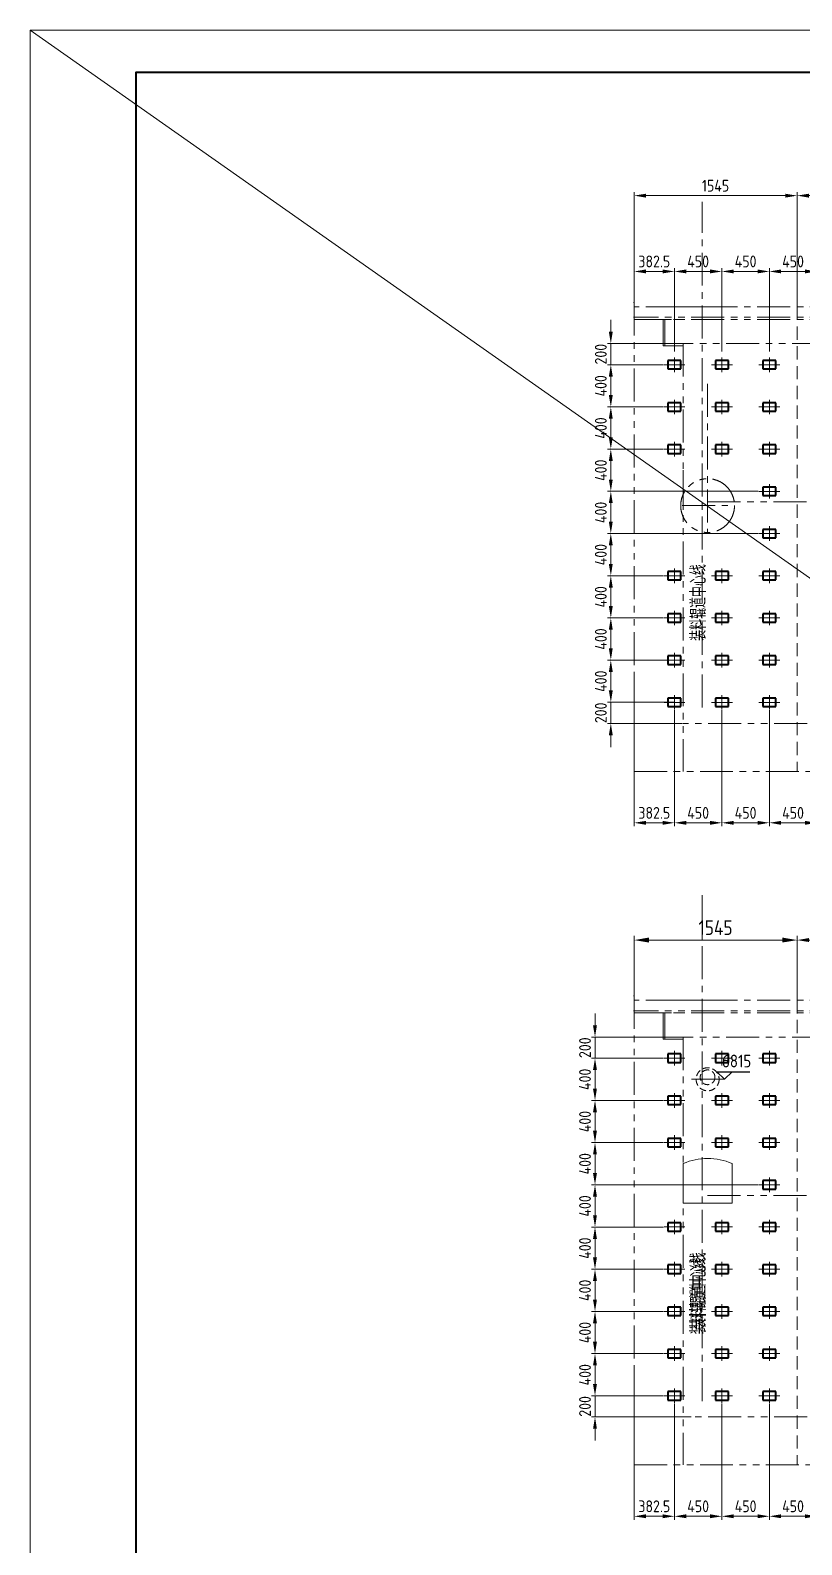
# Model space of a CAD drawing. Header units: millimetres. Extents: x 52110 to 400893, y -153728 to 31997.
# Drawn here: x 205490 to 212805, y -98091 to -83736 of the extents above; entities that cross this region are included whole.
import ezdxf
from ezdxf.enums import TextEntityAlignment as Align

# ---------------------------------------------------------------- set-up
doc = ezdxf.new("R2010")
doc.units = ezdxf.units.MM
doc.header["$LTSCALE"] = 500
for name, pattern in [('CENTER', [2, 1.25, -0.25, 0.25, -0.25]), ('DASHED2', [0.375, 0.25, -0.125]), ('PHANTOM2', [1.25, 0.625, -0.125, 0.125, -0.125, 0.125, -0.125])]:
    doc.linetypes.add(name, pattern=pattern)
for name, color, linetype, lineweight in [('2D', 4, 'PHANTOM2', 20), ('BIAOZHU', 3, 'Continuous', 25), ('SHI', 7, 'Continuous', 40), ('WEN', 3, 'Continuous', 20), ('XI', 2, 'Continuous', 20), ('XU', 6, 'DASHED2', 20), ('ZHONG', 1, 'CENTER', 20)]:
    doc.layers.add(name, color=color, linetype=linetype, lineweight=lineweight)
doc.styles.add('GB', font='gbenor.shx', dxfattribs={"bigfont": 'gbcbig.shx'})
doc.dimstyles.new('ISO-25$0', dxfattribs={"dimscale": 40, "dimtxt": 3.5, "dimasz": 3.5, "dimexe": 1, "dimexo": 0.2, "dimgap": 1.2, "dimtad": 1, "dimtoh": 1, "dimdec": 1, "dimzin": 9, "dimdsep": 46, "dimtxsty": 'GB', "dimcen": 0, "dimclrd": 3, "dimclre": 3, "dimclrt": 256, "dimadec": 0, "dimazin": 2, "dimtfac": 1, "dimtdec": 1, "dimtix": 1, "dimtmove": 0, "dimatfit": 3, "dimldrblk": 'DOTSMALL', "dimfxl": 0, "dimlwd": -1, "dimlwe": 20, "dimarcsym": 0})

# ---------------------------------------------------------------- blocks, each defined once
blk = doc.blocks.new('A$C211F6658')
at = {"layer": 'SHI'}
for p, q in [((-62, 40), (-62, -40)), ((62, 40), (-62, 40)), ((62, -40), (62, 40)), ((-62, -40), (62, -40))]:
    blk.add_line(p, q, dxfattribs=at)
at = {"layer": 'ZHONG'}
for p, q in [((-99, 0), (99, 0)), ((0, 69), (0, -69))]:
    blk.add_line(p, q, dxfattribs=at)
blk = doc.blocks.new('*D677')
at = {"layer": 'Defpoints', "color": 0}
for p in [(211598, -90106), (210995, -90306), (211680, -90306)]:
    blk.add_point(p, dxfattribs=at)
at = {"layer": 'WEN', "color": 3, "linetype": 'ByBlock'}
for p, q in [((210995, -89994), (210995, -89882)), ((210995, -90106), (210995, -90306)), ((210995, -90418), (210995, -90530))]:
    blk.add_line(p, q, dxfattribs=at)
at = {"layer": 'WEN', "color": 3, "linetype": 'ByBlock', "lineweight": 20}
for p, q in [((211592, -90106), (210963, -90106)), ((211673, -90306), (210963, -90306))]:
    blk.add_line(p, q, dxfattribs=at)
at = {"layer": 'WEN', "color": 3}
for points in [[(210976, -89994), (211013, -89994), (210995, -90106)], [(210976, -90418), (211013, -90418), (210995, -90306)]]:
    blk.add_solid(points, dxfattribs=at)
at = {"layer": 'WEN', "insert": (210900, -90206), "char_height": 112, "attachment_point": 5, "rotation": 90, "style": 'GB'}
blk.add_mtext('200', dxfattribs=at)
blk = doc.blocks.new('_DotSmall')
at = {"color": 0, "linetype": 'ByBlock', "const_width": 0.5}
blk.add_lwpolyline([(-0.0625, 0, 1), (0.0625, 0, 1)], format="xyb", close=True, dxfattribs=at)
blk = doc.blocks.new('*D678')
at = {"layer": 'Defpoints', "color": 0}
for p in [(210995, -89706), (211598, -89706), (211598, -90106)]:
    blk.add_point(p, dxfattribs=at)
at = {"layer": 'WEN', "color": 3, "linetype": 'ByBlock', "lineweight": 20}
for p, q in [((211592, -89706), (210963, -89706)), ((211592, -90106), (210963, -90106))]:
    blk.add_line(p, q, dxfattribs=at)
at = {"layer": 'WEN', "color": 3, "linetype": 'ByBlock'}
blk.add_line((210995, -89994), (210995, -89818), dxfattribs=at)
at = {"layer": 'WEN', "color": 3}
for points in [[(210976, -89818), (211013, -89818), (210995, -89706)], [(210976, -89994), (211013, -89994), (210995, -90106)]]:
    blk.add_solid(points, dxfattribs=at)
at = {"layer": 'WEN', "insert": (210900, -89906), "char_height": 112, "attachment_point": 5, "rotation": 90, "style": 'GB'}
blk.add_mtext('400', dxfattribs=at)
blk = doc.blocks.new('*D679')
at = {"layer": 'Defpoints', "color": 0}
for p in [(210995, -89306), (211500, -89306), (211598, -89706)]:
    blk.add_point(p, dxfattribs=at)
at = {"layer": 'WEN', "color": 3, "linetype": 'ByBlock', "lineweight": 20}
for p, q in [((211493, -89306), (210963, -89306)), ((211592, -89706), (210963, -89706))]:
    blk.add_line(p, q, dxfattribs=at)
at = {"layer": 'WEN', "color": 3, "linetype": 'ByBlock'}
blk.add_line((210995, -89594), (210995, -89418), dxfattribs=at)
at = {"layer": 'WEN', "color": 3}
for points in [[(210976, -89418), (211013, -89418), (210995, -89306)], [(210976, -89594), (211013, -89594), (210995, -89706)]]:
    blk.add_solid(points, dxfattribs=at)
at = {"layer": 'WEN', "insert": (210900, -89506), "char_height": 112, "attachment_point": 5, "rotation": 90, "style": 'GB'}
blk.add_mtext('400', dxfattribs=at)
blk = doc.blocks.new('*D680')
at = {"layer": 'Defpoints', "color": 0}
for p in [(210995, -88906), (211500, -88906), (211500, -89306)]:
    blk.add_point(p, dxfattribs=at)
at = {"layer": 'WEN', "color": 3, "linetype": 'ByBlock', "lineweight": 20}
for p, q in [((211493, -88906), (210963, -88906)), ((211493, -89306), (210963, -89306))]:
    blk.add_line(p, q, dxfattribs=at)
at = {"layer": 'WEN', "color": 3, "linetype": 'ByBlock'}
blk.add_line((210995, -89194), (210995, -89018), dxfattribs=at)
at = {"layer": 'WEN', "color": 3}
for points in [[(210976, -89018), (211013, -89018), (210995, -88906)], [(210976, -89194), (211013, -89194), (210995, -89306)]]:
    blk.add_solid(points, dxfattribs=at)
at = {"layer": 'WEN', "insert": (210900, -89106), "char_height": 112, "attachment_point": 5, "rotation": 90, "style": 'GB'}
blk.add_mtext('400', dxfattribs=at)
blk = doc.blocks.new('*D681')
at = {"layer": 'Defpoints', "color": 0}
for p in [(210995, -88506), (212400, -88506), (211500, -88906)]:
    blk.add_point(p, dxfattribs=at)
at = {"layer": 'WEN', "color": 3, "linetype": 'ByBlock', "lineweight": 20}
for p, q in [((212393, -88506), (210963, -88506)), ((211493, -88906), (210963, -88906))]:
    blk.add_line(p, q, dxfattribs=at)
at = {"layer": 'WEN', "color": 3, "linetype": 'ByBlock'}
blk.add_line((210995, -88794), (210995, -88618), dxfattribs=at)
at = {"layer": 'WEN', "color": 3}
for points in [[(210976, -88618), (211013, -88618), (210995, -88506)], [(210976, -88794), (211013, -88794), (210995, -88906)]]:
    blk.add_solid(points, dxfattribs=at)
at = {"layer": 'WEN', "insert": (210900, -88706), "char_height": 112, "attachment_point": 5, "rotation": 90, "style": 'GB'}
blk.add_mtext('400', dxfattribs=at)
blk = doc.blocks.new('*D682')
at = {"layer": 'Defpoints', "color": 0}
for p in [(210995, -88106), (212400, -88106), (212400, -88506)]:
    blk.add_point(p, dxfattribs=at)
at = {"layer": 'WEN', "color": 3, "linetype": 'ByBlock', "lineweight": 20}
for p, q in [((212393, -88106), (210963, -88106)), ((212393, -88506), (210963, -88506))]:
    blk.add_line(p, q, dxfattribs=at)
at = {"layer": 'WEN', "color": 3, "linetype": 'ByBlock'}
blk.add_line((210995, -88394), (210995, -88218), dxfattribs=at)
at = {"layer": 'WEN', "color": 3}
for points in [[(210976, -88218), (211013, -88218), (210995, -88106)], [(210976, -88394), (211013, -88394), (210995, -88506)]]:
    blk.add_solid(points, dxfattribs=at)
at = {"layer": 'WEN', "insert": (210900, -88306), "char_height": 112, "attachment_point": 5, "rotation": 90, "style": 'GB'}
blk.add_mtext('400', dxfattribs=at)
blk = doc.blocks.new('*D683')
at = {"layer": 'Defpoints', "color": 0}
for p in [(210995, -87706), (211500, -87706), (212400, -88106)]:
    blk.add_point(p, dxfattribs=at)
at = {"layer": 'WEN', "color": 3, "linetype": 'ByBlock', "lineweight": 20}
for p, q in [((211493, -87706), (210963, -87706)), ((212393, -88106), (210963, -88106))]:
    blk.add_line(p, q, dxfattribs=at)
at = {"layer": 'WEN', "color": 3, "linetype": 'ByBlock'}
blk.add_line((210995, -87994), (210995, -87818), dxfattribs=at)
at = {"layer": 'WEN', "color": 3}
for points in [[(210976, -87818), (211013, -87818), (210995, -87706)], [(210976, -87994), (211013, -87994), (210995, -88106)]]:
    blk.add_solid(points, dxfattribs=at)
at = {"layer": 'WEN', "insert": (210900, -87906), "char_height": 112, "attachment_point": 5, "rotation": 90, "style": 'GB'}
blk.add_mtext('400', dxfattribs=at)
blk = doc.blocks.new('*D684')
at = {"layer": 'Defpoints', "color": 0}
for p in [(210995, -87306), (211500, -87306), (211500, -87706)]:
    blk.add_point(p, dxfattribs=at)
at = {"layer": 'WEN', "color": 3, "linetype": 'ByBlock', "lineweight": 20}
for p, q in [((211493, -87306), (210963, -87306)), ((211493, -87706), (210963, -87706))]:
    blk.add_line(p, q, dxfattribs=at)
at = {"layer": 'WEN', "color": 3, "linetype": 'ByBlock'}
blk.add_line((210995, -87594), (210995, -87418), dxfattribs=at)
at = {"layer": 'WEN', "color": 3}
for points in [[(210976, -87418), (211013, -87418), (210995, -87306)], [(210976, -87594), (211013, -87594), (210995, -87706)]]:
    blk.add_solid(points, dxfattribs=at)
at = {"layer": 'WEN', "insert": (210900, -87506), "char_height": 112, "attachment_point": 5, "rotation": 90, "style": 'GB'}
blk.add_mtext('400', dxfattribs=at)
blk = doc.blocks.new('*D685')
at = {"layer": 'Defpoints', "color": 0}
for p in [(210995, -86906), (211500, -86906), (211500, -87306)]:
    blk.add_point(p, dxfattribs=at)
at = {"layer": 'WEN', "color": 3, "linetype": 'ByBlock', "lineweight": 20}
for p, q in [((211493, -86906), (210963, -86906)), ((211493, -87306), (210963, -87306))]:
    blk.add_line(p, q, dxfattribs=at)
at = {"layer": 'WEN', "color": 3, "linetype": 'ByBlock'}
blk.add_line((210995, -87194), (210995, -87018), dxfattribs=at)
at = {"layer": 'WEN', "color": 3}
for points in [[(210976, -87018), (211013, -87018), (210995, -86906)], [(210976, -87194), (211013, -87194), (210995, -87306)]]:
    blk.add_solid(points, dxfattribs=at)
at = {"layer": 'WEN', "insert": (210900, -87106), "char_height": 112, "attachment_point": 5, "rotation": 90, "style": 'GB'}
blk.add_mtext('400', dxfattribs=at)
blk = doc.blocks.new('*D686')
at = {"layer": 'Defpoints', "color": 0}
for p in [(210995, -86706), (211680, -86706), (211500, -86906)]:
    blk.add_point(p, dxfattribs=at)
at = {"layer": 'WEN', "color": 3, "linetype": 'ByBlock'}
for p, q in [((210995, -86594), (210995, -86482)), ((210995, -86906), (210995, -86706)), ((210995, -87018), (210995, -87130))]:
    blk.add_line(p, q, dxfattribs=at)
at = {"layer": 'WEN', "color": 3, "linetype": 'ByBlock', "lineweight": 20}
for p, q in [((211673, -86706), (210963, -86706)), ((211493, -86906), (210963, -86906))]:
    blk.add_line(p, q, dxfattribs=at)
at = {"layer": 'WEN', "color": 3}
for points in [[(210976, -86594), (211013, -86594), (210995, -86706)], [(210976, -87018), (211013, -87018), (210995, -86906)]]:
    blk.add_solid(points, dxfattribs=at)
at = {"layer": 'WEN', "insert": (210900, -86806), "char_height": 112, "attachment_point": 5, "rotation": 90, "style": 'GB'}
blk.add_mtext('200', dxfattribs=at)
blk = doc.blocks.new('*D690')
at = {"layer": 'Defpoints', "color": 0}
for p in [(212048, -86022), (211598, -86787), (212048, -86787)]:
    blk.add_point(p, dxfattribs=at)
at = {"layer": 'WEN', "color": 3, "linetype": 'ByBlock', "lineweight": 20}
for p, q in [((211598, -86780), (211598, -85990)), ((212048, -86780), (212048, -85990))]:
    blk.add_line(p, q, dxfattribs=at)
at = {"layer": 'WEN', "color": 3, "linetype": 'ByBlock'}
blk.add_line((211710, -86022), (211936, -86022), dxfattribs=at)
at = {"layer": 'WEN', "color": 3}
for points in [[(211710, -86003), (211710, -86040), (211598, -86022)], [(211936, -86003), (211936, -86040), (212048, -86022)]]:
    blk.add_solid(points, dxfattribs=at)
at = {"layer": 'WEN', "insert": (211823, -85927), "char_height": 112, "attachment_point": 5, "style": 'GB'}
blk.add_mtext('450', dxfattribs=at)
blk = doc.blocks.new('*D691')
at = {"layer": 'Defpoints', "color": 0}
for p in [(212498, -86022), (212048, -86787), (212498, -86787)]:
    blk.add_point(p, dxfattribs=at)
at = {"layer": 'WEN', "color": 3, "linetype": 'ByBlock', "lineweight": 20}
for p, q in [((212048, -86780), (212048, -85990)), ((212498, -86780), (212498, -85990))]:
    blk.add_line(p, q, dxfattribs=at)
at = {"layer": 'WEN', "color": 3, "linetype": 'ByBlock'}
blk.add_line((212160, -86022), (212386, -86022), dxfattribs=at)
at = {"layer": 'WEN', "color": 3}
for points in [[(212160, -86003), (212160, -86040), (212048, -86022)], [(212386, -86003), (212386, -86040), (212498, -86022)]]:
    blk.add_solid(points, dxfattribs=at)
at = {"layer": 'WEN', "insert": (212273, -85927), "char_height": 112, "attachment_point": 5, "style": 'GB'}
blk.add_mtext('450', dxfattribs=at)
blk = doc.blocks.new('*D692')
at = {"layer": 'Defpoints', "color": 0}
for p in [(212948, -86022), (212498, -86787), (212948, -86787)]:
    blk.add_point(p, dxfattribs=at)
at = {"layer": 'WEN', "color": 3, "linetype": 'ByBlock', "lineweight": 20}
for p, q in [((212498, -86780), (212498, -85990)), ((212948, -86780), (212948, -85990))]:
    blk.add_line(p, q, dxfattribs=at)
at = {"layer": 'WEN', "color": 3, "linetype": 'ByBlock'}
blk.add_line((212610, -86022), (212836, -86022), dxfattribs=at)
at = {"layer": 'WEN', "color": 3}
for points in [[(212610, -86003), (212610, -86040), (212498, -86022)], [(212836, -86003), (212836, -86040), (212948, -86022)]]:
    blk.add_solid(points, dxfattribs=at)
at = {"layer": 'WEN', "insert": (212723, -85927), "char_height": 112, "attachment_point": 5, "style": 'GB'}
blk.add_mtext('450', dxfattribs=at)
blk = doc.blocks.new('*D705')
at = {"layer": 'Defpoints', "color": 0}
for p in [(211216, -86022), (211216, -86380), (211598, -86380)]:
    blk.add_point(p, dxfattribs=at)
at = {"layer": 'WEN', "color": 3, "linetype": 'ByBlock', "lineweight": 20}
for p, q in [((211216, -86374), (211216, -85990)), ((211598, -86374), (211598, -85990))]:
    blk.add_line(p, q, dxfattribs=at)
at = {"layer": 'WEN', "color": 3, "linetype": 'ByBlock'}
blk.add_line((211486, -86022), (211328, -86022), dxfattribs=at)
at = {"layer": 'WEN', "color": 3}
for points in [[(211328, -86003), (211328, -86040), (211216, -86022)], [(211486, -86003), (211486, -86040), (211598, -86022)]]:
    blk.add_solid(points, dxfattribs=at)
at = {"layer": 'WEN', "insert": (211407, -85927), "char_height": 112, "attachment_point": 5, "style": 'GB'}
blk.add_mtext('382.5', dxfattribs=at)
blk = doc.blocks.new('正标高')
at = {"layer": 'BIAOZHU'}
for p, q in [((-2.4, 2.4), (8, 2.4)), ((-2.4, 2.4), (0, 0)), ((2.4, 2.4), (0, 0))]:
    blk.add_line(p, q, dxfattribs=at)
at = {"layer": 'BIAOZHU', "style": 'GB', "flags": 10}
blk.add_attdef('+', (-3.12, 3.76), '', height=4, dxfattribs=at)
at = {"layer": 'BIAOZHU', "style": 'GB'}
blk.add_attdef('1000', (-0.7624, 3.76), '', height=4, dxfattribs=at)
blk = doc.blocks.new('A$C35DD0C39')
at = {"layer": '2D'}
for p, q in [((6, 4456), (0, 4456)), ((6, 4456), (6, 0)), ((21486, 4316), (0, 4316)), ((430, 4416), (6, 4416)), ((21486, 4416), (296, 4416)), ((388, 4416), (1013, 4416)), ((651, 4416), (468, 4416)), ((663, 4416), (470, 4416)), ((933, 4416), (743, 4416)), ((6, 4296), (430, 4296)), ((280, 4296), (280, 4046)), ((21486, 4296), (296, 4296)), ((296, 4296), (296, 4046)), ((280, 4046), (470, 4046)), ((21191, 4066), (296, 4066)), ((470, 4066), (470, 10)), ((703, 2566), (20731, 2566)), ((6, 930), (6, 418)), ((21021, 466), (470, 466)), ((6, 10), (21491, 10))]:
    blk.add_line(p, q, dxfattribs=at)
at = {"layer": 'WEN'}
for p, q in [((472, 2868), (472, 2491)), ((935, 2868), (935, 2491)), ((935, 2779), (935, 2511)), ((472, 2491), (935, 2491))]:
    blk.add_line(p, q, dxfattribs=at)
for start, end in [(89.9863, 113.5632), (66.4368, 90.0137)]:
    blk.add_arc((703, 2336), 580, start, end, dxfattribs=at)
at = {"layer": 'XU', "ltscale": 0.5}
for centre, radius in [((703, 3666), 109), ((703, 3685), 70)]:
    blk.add_circle(centre, radius, dxfattribs=at)
at = {"layer": 'ZHONG', "color": 1, "ltscale": 0.5}
for p, q in [((651, 616), (651, 5411)), ((863, 3666), (532, 3666))]:
    blk.add_line(p, q, dxfattribs=at)
at = {"layer": 'SHI'}
ref = blk.add_blockref('正标高', (863, 3666), dxfattribs=dict(at, xscale=30, yscale=30, zscale=30))
ref.add_attrib('1000', '6815', (840, 3779), dxfattribs={"layer": 'BIAOZHU', "height": 120, "style": 'GB'})
at = {"layer": 'WEN', "style": 'GB'}
blk.add_text('装料辊道中心线', height=144, rotation=90, dxfattribs=at).set_placement((607, 1662), align=Align.MIDDLE)
blk = doc.blocks.new('*D730')
at = {"layer": 'Defpoints', "color": 0}
for p in [(210845, -96680), (211500, -96680), (211762, -96880)]:
    blk.add_point(p, dxfattribs=at)
at = {"layer": 'WEN', "color": 3, "linetype": 'ByBlock'}
for p, q in [((210845, -96568), (210845, -96456)), ((210845, -96880), (210845, -96680)), ((210845, -96992), (210845, -97104))]:
    blk.add_line(p, q, dxfattribs=at)
at = {"layer": 'WEN', "color": 3, "linetype": 'ByBlock', "lineweight": 20}
for p, q in [((211493, -96680), (210813, -96680)), ((211756, -96880), (210813, -96880))]:
    blk.add_line(p, q, dxfattribs=at)
at = {"layer": 'WEN', "color": 3}
for points in [[(210826, -96568), (210863, -96568), (210845, -96680)], [(210826, -96992), (210863, -96992), (210845, -96880)]]:
    blk.add_solid(points, dxfattribs=at)
at = {"layer": 'WEN', "insert": (210750, -96780), "char_height": 112, "attachment_point": 5, "rotation": 90, "style": 'GB'}
blk.add_mtext('200', dxfattribs=at)
blk = doc.blocks.new('*D731')
at = {"layer": 'Defpoints', "color": 0}
for p in [(210845, -96280), (211500, -96280), (211500, -96680)]:
    blk.add_point(p, dxfattribs=at)
at = {"layer": 'WEN', "color": 3, "linetype": 'ByBlock', "lineweight": 20}
for p, q in [((211493, -96280), (210813, -96280)), ((211493, -96680), (210813, -96680))]:
    blk.add_line(p, q, dxfattribs=at)
at = {"layer": 'WEN', "color": 3, "linetype": 'ByBlock'}
blk.add_line((210845, -96568), (210845, -96392), dxfattribs=at)
at = {"layer": 'WEN', "color": 3}
for points in [[(210826, -96392), (210863, -96392), (210845, -96280)], [(210826, -96568), (210863, -96568), (210845, -96680)]]:
    blk.add_solid(points, dxfattribs=at)
at = {"layer": 'WEN', "insert": (210750, -96480), "char_height": 112, "attachment_point": 5, "rotation": 90, "style": 'GB'}
blk.add_mtext('400', dxfattribs=at)
blk = doc.blocks.new('*D732')
at = {"layer": 'Defpoints', "color": 0}
for p in [(210845, -95880), (211500, -95880), (211500, -96280)]:
    blk.add_point(p, dxfattribs=at)
at = {"layer": 'WEN', "color": 3, "linetype": 'ByBlock', "lineweight": 20}
for p, q in [((211493, -95880), (210813, -95880)), ((211493, -96280), (210813, -96280))]:
    blk.add_line(p, q, dxfattribs=at)
at = {"layer": 'WEN', "color": 3, "linetype": 'ByBlock'}
blk.add_line((210845, -96168), (210845, -95992), dxfattribs=at)
at = {"layer": 'WEN', "color": 3}
for points in [[(210826, -95992), (210863, -95992), (210845, -95880)], [(210826, -96168), (210863, -96168), (210845, -96280)]]:
    blk.add_solid(points, dxfattribs=at)
at = {"layer": 'WEN', "insert": (210750, -96080), "char_height": 112, "attachment_point": 5, "rotation": 90, "style": 'GB'}
blk.add_mtext('400', dxfattribs=at)
blk = doc.blocks.new('*D733')
at = {"layer": 'Defpoints', "color": 0}
for p in [(210845, -95480), (211500, -95480), (211500, -95880)]:
    blk.add_point(p, dxfattribs=at)
at = {"layer": 'WEN', "color": 3, "linetype": 'ByBlock', "lineweight": 20}
for p, q in [((211493, -95480), (210813, -95480)), ((211493, -95880), (210813, -95880))]:
    blk.add_line(p, q, dxfattribs=at)
at = {"layer": 'WEN', "color": 3, "linetype": 'ByBlock'}
blk.add_line((210845, -95768), (210845, -95592), dxfattribs=at)
at = {"layer": 'WEN', "color": 3}
for points in [[(210826, -95592), (210863, -95592), (210845, -95480)], [(210826, -95768), (210863, -95768), (210845, -95880)]]:
    blk.add_solid(points, dxfattribs=at)
at = {"layer": 'WEN', "insert": (210750, -95680), "char_height": 112, "attachment_point": 5, "rotation": 90, "style": 'GB'}
blk.add_mtext('400', dxfattribs=at)
blk = doc.blocks.new('*D734')
at = {"layer": 'Defpoints', "color": 0}
for p in [(210845, -95080), (211500, -95080), (211500, -95480)]:
    blk.add_point(p, dxfattribs=at)
at = {"layer": 'WEN', "color": 3, "linetype": 'ByBlock', "lineweight": 20}
for p, q in [((211493, -95080), (210813, -95080)), ((211493, -95480), (210813, -95480))]:
    blk.add_line(p, q, dxfattribs=at)
at = {"layer": 'WEN', "color": 3, "linetype": 'ByBlock'}
blk.add_line((210845, -95368), (210845, -95192), dxfattribs=at)
at = {"layer": 'WEN', "color": 3}
for points in [[(210826, -95192), (210863, -95192), (210845, -95080)], [(210826, -95368), (210863, -95368), (210845, -95480)]]:
    blk.add_solid(points, dxfattribs=at)
at = {"layer": 'WEN', "insert": (210750, -95280), "char_height": 112, "attachment_point": 5, "rotation": 90, "style": 'GB'}
blk.add_mtext('400', dxfattribs=at)
blk = doc.blocks.new('*D735')
at = {"layer": 'Defpoints', "color": 0}
for p in [(210845, -94680), (212400, -94680), (211500, -95080)]:
    blk.add_point(p, dxfattribs=at)
at = {"layer": 'WEN', "color": 3, "linetype": 'ByBlock', "lineweight": 20}
for p, q in [((212393, -94680), (210813, -94680)), ((211493, -95080), (210813, -95080))]:
    blk.add_line(p, q, dxfattribs=at)
at = {"layer": 'WEN', "color": 3, "linetype": 'ByBlock'}
blk.add_line((210845, -94968), (210845, -94792), dxfattribs=at)
at = {"layer": 'WEN', "color": 3}
for points in [[(210826, -94792), (210863, -94792), (210845, -94680)], [(210826, -94968), (210863, -94968), (210845, -95080)]]:
    blk.add_solid(points, dxfattribs=at)
at = {"layer": 'WEN', "insert": (210750, -94880), "char_height": 112, "attachment_point": 5, "rotation": 90, "style": 'GB'}
blk.add_mtext('400', dxfattribs=at)
blk = doc.blocks.new('*D736')
at = {"layer": 'Defpoints', "color": 0}
for p in [(210845, -94280), (211500, -94280), (212400, -94680)]:
    blk.add_point(p, dxfattribs=at)
at = {"layer": 'WEN', "color": 3, "linetype": 'ByBlock', "lineweight": 20}
for p, q in [((211493, -94280), (210813, -94280)), ((212393, -94680), (210813, -94680))]:
    blk.add_line(p, q, dxfattribs=at)
at = {"layer": 'WEN', "color": 3, "linetype": 'ByBlock'}
blk.add_line((210845, -94568), (210845, -94392), dxfattribs=at)
at = {"layer": 'WEN', "color": 3}
for points in [[(210826, -94392), (210863, -94392), (210845, -94280)], [(210826, -94568), (210863, -94568), (210845, -94680)]]:
    blk.add_solid(points, dxfattribs=at)
at = {"layer": 'WEN', "insert": (210750, -94480), "char_height": 112, "attachment_point": 5, "rotation": 90, "style": 'GB'}
blk.add_mtext('400', dxfattribs=at)
blk = doc.blocks.new('*D737')
at = {"layer": 'Defpoints', "color": 0}
for p in [(210845, -93880), (211500, -93880), (211500, -94280)]:
    blk.add_point(p, dxfattribs=at)
at = {"layer": 'WEN', "color": 3, "linetype": 'ByBlock', "lineweight": 20}
for p, q in [((211493, -93880), (210813, -93880)), ((211493, -94280), (210813, -94280))]:
    blk.add_line(p, q, dxfattribs=at)
at = {"layer": 'WEN', "color": 3, "linetype": 'ByBlock'}
blk.add_line((210845, -94168), (210845, -93992), dxfattribs=at)
at = {"layer": 'WEN', "color": 3}
for points in [[(210826, -93992), (210863, -93992), (210845, -93880)], [(210826, -94168), (210863, -94168), (210845, -94280)]]:
    blk.add_solid(points, dxfattribs=at)
at = {"layer": 'WEN', "insert": (210750, -94080), "char_height": 112, "attachment_point": 5, "rotation": 90, "style": 'GB'}
blk.add_mtext('400', dxfattribs=at)
blk = doc.blocks.new('*D738')
at = {"layer": 'Defpoints', "color": 0}
for p in [(210845, -93480), (211500, -93480), (211500, -93880)]:
    blk.add_point(p, dxfattribs=at)
at = {"layer": 'WEN', "color": 3, "linetype": 'ByBlock', "lineweight": 20}
for p, q in [((211493, -93480), (210813, -93480)), ((211493, -93880), (210813, -93880))]:
    blk.add_line(p, q, dxfattribs=at)
at = {"layer": 'WEN', "color": 3, "linetype": 'ByBlock'}
blk.add_line((210845, -93768), (210845, -93592), dxfattribs=at)
at = {"layer": 'WEN', "color": 3}
for points in [[(210826, -93592), (210863, -93592), (210845, -93480)], [(210826, -93768), (210863, -93768), (210845, -93880)]]:
    blk.add_solid(points, dxfattribs=at)
at = {"layer": 'WEN', "insert": (210750, -93680), "char_height": 112, "attachment_point": 5, "rotation": 90, "style": 'GB'}
blk.add_mtext('400', dxfattribs=at)
blk = doc.blocks.new('*D739')
at = {"layer": 'Defpoints', "color": 0}
for p in [(210845, -93280), (211680, -93280), (211500, -93480)]:
    blk.add_point(p, dxfattribs=at)
at = {"layer": 'WEN', "color": 3, "linetype": 'ByBlock'}
for p, q in [((210845, -93168), (210845, -93056)), ((210845, -93480), (210845, -93280)), ((210845, -93592), (210845, -93704))]:
    blk.add_line(p, q, dxfattribs=at)
at = {"layer": 'WEN', "color": 3, "linetype": 'ByBlock', "lineweight": 20}
for p, q in [((211673, -93280), (210813, -93280)), ((211493, -93480), (210813, -93480))]:
    blk.add_line(p, q, dxfattribs=at)
at = {"layer": 'WEN', "color": 3}
for points in [[(210826, -93168), (210863, -93168), (210845, -93280)], [(210826, -93592), (210863, -93592), (210845, -93480)]]:
    blk.add_solid(points, dxfattribs=at)
at = {"layer": 'WEN', "insert": (210750, -93380), "char_height": 112, "attachment_point": 5, "rotation": 90, "style": 'GB'}
blk.add_mtext('200', dxfattribs=at)
blk = doc.blocks.new('*D740')
at = {"layer": 'Defpoints', "color": 0}
for p in [(215261, -92360), (212761, -92930), (215261, -93051)]:
    blk.add_point(p, dxfattribs=at)
at = {"layer": 'WEN', "color": 3, "linetype": 'ByBlock', "lineweight": 20}
for p, q in [((212761, -92923), (212761, -92328)), ((215261, -93045), (215261, -92328))]:
    blk.add_line(p, q, dxfattribs=at)
at = {"layer": 'WEN', "color": 3, "linetype": 'ByBlock'}
blk.add_line((212873, -92360), (215149, -92360), dxfattribs=at)
at = {"layer": 'WEN', "color": 3}
for points in [[(212873, -92341), (212873, -92378), (212761, -92360)], [(215149, -92341), (215149, -92378), (215261, -92360)]]:
    blk.add_solid(points, dxfattribs=at)
at = {"layer": 'WEN', "insert": (214011, -92265), "char_height": 112, "attachment_point": 5, "style": 'GB'}
blk.add_mtext('2500', dxfattribs=at)
blk = doc.blocks.new('*D758')
at = {"layer": 'Defpoints', "color": 0}
for p in [(211216, -96749), (211598, -96749), (211216, -97822)]:
    blk.add_point(p, dxfattribs=at)
at = {"layer": 'WEN', "color": 3, "linetype": 'ByBlock', "lineweight": 20}
for p, q in [((211216, -96755), (211216, -97854)), ((211598, -96755), (211598, -97854))]:
    blk.add_line(p, q, dxfattribs=at)
at = {"layer": 'WEN', "color": 3, "linetype": 'ByBlock'}
blk.add_line((211486, -97822), (211328, -97822), dxfattribs=at)
at = {"layer": 'WEN', "color": 3}
for points in [[(211328, -97803), (211328, -97840), (211216, -97822)], [(211486, -97803), (211486, -97840), (211598, -97822)]]:
    blk.add_solid(points, dxfattribs=at)
at = {"layer": 'WEN', "insert": (211407, -97727), "char_height": 112, "attachment_point": 5, "style": 'GB'}
blk.add_mtext('382.5', dxfattribs=at)
blk = doc.blocks.new('*D759')
at = {"layer": 'Defpoints', "color": 0}
for p in [(211598, -96749), (212048, -96749), (212048, -97822)]:
    blk.add_point(p, dxfattribs=at)
at = {"layer": 'WEN', "color": 3, "linetype": 'ByBlock', "lineweight": 20}
for p, q in [((211598, -96755), (211598, -97854)), ((212048, -96755), (212048, -97854))]:
    blk.add_line(p, q, dxfattribs=at)
at = {"layer": 'WEN', "color": 3, "linetype": 'ByBlock'}
blk.add_line((211710, -97822), (211936, -97822), dxfattribs=at)
at = {"layer": 'WEN', "color": 3}
for points in [[(211710, -97803), (211710, -97840), (211598, -97822)], [(211936, -97803), (211936, -97840), (212048, -97822)]]:
    blk.add_solid(points, dxfattribs=at)
at = {"layer": 'WEN', "insert": (211823, -97727), "char_height": 112, "attachment_point": 5, "style": 'GB'}
blk.add_mtext('450', dxfattribs=at)
blk = doc.blocks.new('*D760')
at = {"layer": 'Defpoints', "color": 0}
for p in [(212048, -96749), (212498, -96749), (212498, -97822)]:
    blk.add_point(p, dxfattribs=at)
at = {"layer": 'WEN', "color": 3, "linetype": 'ByBlock', "lineweight": 20}
for p, q in [((212048, -96755), (212048, -97854)), ((212498, -96755), (212498, -97854))]:
    blk.add_line(p, q, dxfattribs=at)
at = {"layer": 'WEN', "color": 3, "linetype": 'ByBlock'}
blk.add_line((212160, -97822), (212386, -97822), dxfattribs=at)
at = {"layer": 'WEN', "color": 3}
for points in [[(212160, -97803), (212160, -97840), (212048, -97822)], [(212386, -97803), (212386, -97840), (212498, -97822)]]:
    blk.add_solid(points, dxfattribs=at)
at = {"layer": 'WEN', "insert": (212273, -97727), "char_height": 112, "attachment_point": 5, "style": 'GB'}
blk.add_mtext('450', dxfattribs=at)
blk = doc.blocks.new('*D761')
at = {"layer": 'Defpoints', "color": 0}
for p in [(212498, -96749), (212948, -96749), (212948, -97822)]:
    blk.add_point(p, dxfattribs=at)
at = {"layer": 'WEN', "color": 3, "linetype": 'ByBlock', "lineweight": 20}
for p, q in [((212498, -96755), (212498, -97854)), ((212948, -96755), (212948, -97854))]:
    blk.add_line(p, q, dxfattribs=at)
at = {"layer": 'WEN', "color": 3, "linetype": 'ByBlock'}
blk.add_line((212610, -97822), (212836, -97822), dxfattribs=at)
at = {"layer": 'WEN', "color": 3}
for points in [[(212610, -97803), (212610, -97840), (212498, -97822)], [(212836, -97803), (212836, -97840), (212948, -97822)]]:
    blk.add_solid(points, dxfattribs=at)
at = {"layer": 'WEN', "insert": (212723, -97727), "char_height": 112, "attachment_point": 5, "style": 'GB'}
blk.add_mtext('450', dxfattribs=at)
blk = doc.blocks.new('*D816')
at = {"layer": 'Defpoints', "color": 0}
for p in [(215261, -85303), (212761, -86356), (215261, -86356)]:
    blk.add_point(p, dxfattribs=at)
at = {"layer": 'WEN', "color": 3, "linetype": 'ByBlock', "lineweight": 20}
for p, q in [((212761, -86350), (212761, -85271)), ((215261, -86350), (215261, -85271))]:
    blk.add_line(p, q, dxfattribs=at)
at = {"layer": 'WEN', "color": 3, "linetype": 'ByBlock'}
blk.add_line((212873, -85303), (215149, -85303), dxfattribs=at)
at = {"layer": 'WEN', "color": 3}
for points in [[(212873, -85285), (212873, -85322), (212761, -85303)], [(215149, -85285), (215149, -85322), (215261, -85303)]]:
    blk.add_solid(points, dxfattribs=at)
at = {"layer": 'WEN', "insert": (214011, -85209), "char_height": 112, "attachment_point": 5, "style": 'GB'}
blk.add_mtext('2500', dxfattribs=at)
blk = doc.blocks.new('*D824')
at = {"layer": 'Defpoints', "color": 0}
for p in [(211216, -92360), (211216, -92923), (212761, -92923)]:
    blk.add_point(p, dxfattribs=at)
at = {"layer": 'WEN', "color": 3, "linetype": 'ByBlock', "lineweight": 20}
for p, q in [((211216, -92915), (211216, -92320)), ((212761, -92915), (212761, -92320))]:
    blk.add_line(p, q, dxfattribs=at)
at = {"layer": 'WEN', "color": 3, "linetype": 'ByBlock'}
blk.add_line((212621, -92360), (211356, -92360), dxfattribs=at)
at = {"layer": 'WEN', "color": 3}
for points in [[(211356, -92336), (211356, -92383), (211216, -92360)], [(212621, -92336), (212621, -92383), (212761, -92360)]]:
    blk.add_solid(points, dxfattribs=at)
at = {"layer": 'WEN', "insert": (211988, -92242), "char_height": 140, "attachment_point": 5, "style": 'GB'}
blk.add_mtext('1545', dxfattribs=at)
blk = doc.blocks.new('*D826')
at = {"layer": 'Defpoints', "color": 0}
for p in [(211216, -85303), (212761, -86348), (211216, -86476)]:
    blk.add_point(p, dxfattribs=at)
at = {"layer": 'WEN', "color": 3, "linetype": 'ByBlock', "lineweight": 20}
for p, q in [((211216, -86470), (211216, -85271)), ((212761, -86342), (212761, -85271))]:
    blk.add_line(p, q, dxfattribs=at)
at = {"layer": 'WEN', "color": 3, "linetype": 'ByBlock'}
blk.add_line((212649, -85303), (211328, -85303), dxfattribs=at)
at = {"layer": 'WEN', "color": 3}
for points in [[(211328, -85285), (211328, -85322), (211216, -85303)], [(212649, -85285), (212649, -85322), (212761, -85303)]]:
    blk.add_solid(points, dxfattribs=at)
at = {"layer": 'WEN', "insert": (211988, -85209), "char_height": 112, "attachment_point": 5, "style": 'GB'}
blk.add_mtext('1545', dxfattribs=at)
blk = doc.blocks.new('*D961')
at = {"layer": 'Defpoints', "color": 0}
for p in [(211216, -90176), (211598, -90176), (211216, -91248)]:
    blk.add_point(p, dxfattribs=at)
at = {"layer": 'WEN', "color": 3, "linetype": 'ByBlock', "lineweight": 20}
for p, q in [((211216, -90182), (211216, -91280)), ((211598, -90182), (211598, -91280))]:
    blk.add_line(p, q, dxfattribs=at)
at = {"layer": 'WEN', "color": 3, "linetype": 'ByBlock'}
blk.add_line((211486, -91248), (211328, -91248), dxfattribs=at)
at = {"layer": 'WEN', "color": 3}
for points in [[(211328, -91230), (211328, -91267), (211216, -91248)], [(211486, -91230), (211486, -91267), (211598, -91248)]]:
    blk.add_solid(points, dxfattribs=at)
at = {"layer": 'WEN', "insert": (211407, -91154), "char_height": 112, "attachment_point": 5, "style": 'GB'}
blk.add_mtext('382.5', dxfattribs=at)
blk = doc.blocks.new('*D962')
at = {"layer": 'Defpoints', "color": 0}
for p in [(211598, -90176), (212048, -90176), (212048, -91248)]:
    blk.add_point(p, dxfattribs=at)
at = {"layer": 'WEN', "color": 3, "linetype": 'ByBlock', "lineweight": 20}
for p, q in [((211598, -90182), (211598, -91280)), ((212048, -90182), (212048, -91280))]:
    blk.add_line(p, q, dxfattribs=at)
at = {"layer": 'WEN', "color": 3, "linetype": 'ByBlock'}
blk.add_line((211710, -91248), (211936, -91248), dxfattribs=at)
at = {"layer": 'WEN', "color": 3}
for points in [[(211710, -91230), (211710, -91267), (211598, -91248)], [(211936, -91230), (211936, -91267), (212048, -91248)]]:
    blk.add_solid(points, dxfattribs=at)
at = {"layer": 'WEN', "insert": (211823, -91154), "char_height": 112, "attachment_point": 5, "style": 'GB'}
blk.add_mtext('450', dxfattribs=at)
blk = doc.blocks.new('*D963')
at = {"layer": 'Defpoints', "color": 0}
for p in [(212048, -90176), (212498, -90176), (212498, -91248)]:
    blk.add_point(p, dxfattribs=at)
at = {"layer": 'WEN', "color": 3, "linetype": 'ByBlock', "lineweight": 20}
for p, q in [((212048, -90182), (212048, -91280)), ((212498, -90182), (212498, -91280))]:
    blk.add_line(p, q, dxfattribs=at)
at = {"layer": 'WEN', "color": 3, "linetype": 'ByBlock'}
blk.add_line((212160, -91248), (212386, -91248), dxfattribs=at)
at = {"layer": 'WEN', "color": 3}
for points in [[(212160, -91230), (212160, -91267), (212048, -91248)], [(212386, -91230), (212386, -91267), (212498, -91248)]]:
    blk.add_solid(points, dxfattribs=at)
at = {"layer": 'WEN', "insert": (212273, -91154), "char_height": 112, "attachment_point": 5, "style": 'GB'}
blk.add_mtext('450', dxfattribs=at)
blk = doc.blocks.new('*D964')
at = {"layer": 'Defpoints', "color": 0}
for p in [(212498, -90176), (212948, -90176), (212948, -91248)]:
    blk.add_point(p, dxfattribs=at)
at = {"layer": 'WEN', "color": 3, "linetype": 'ByBlock', "lineweight": 20}
for p, q in [((212498, -90182), (212498, -91280)), ((212948, -90182), (212948, -91280))]:
    blk.add_line(p, q, dxfattribs=at)
at = {"layer": 'WEN', "color": 3, "linetype": 'ByBlock'}
blk.add_line((212610, -91248), (212836, -91248), dxfattribs=at)
at = {"layer": 'WEN', "color": 3}
for points in [[(212610, -91230), (212610, -91267), (212498, -91248)], [(212836, -91230), (212836, -91267), (212948, -91248)]]:
    blk.add_solid(points, dxfattribs=at)
at = {"layer": 'WEN', "insert": (212723, -91154), "char_height": 112, "attachment_point": 5, "style": 'GB'}
blk.add_mtext('450', dxfattribs=at)

msp = doc.modelspace()

# ---------------------------------------------------------------- linework, layer by layer
at = {"layer": '2D'}
for p, q in [((211215.73524, -86316.31133), (211209.73524, -86316.31133)), ((211215.73524, -86316.31133), (211215.73524, -90772.32883)), ((211639.73524, -86356.32185), (211215.73524, -86356.32185)), ((232695.73524, -86356.32185), (211505.73524, -86356.32185)), ((211597.73524, -86356.32185), (212222.73524, -86356.32185)), ((211860.73524, -86356.32185), (211677.73524, -86356.32185)), ((211872.73524, -86356.32185), (211679.73524, -86356.32185)), ((212142.73524, -86356.32185), (211952.73524, -86356.32185)), ((232695.73524, -86456.32185), (211209.73524, -86456.32185)), ((211215.73524, -86476.32185), (211639.73524, -86476.32185)), ((211489.73524, -86476.32185), (211489.73524, -86726.32185)), ((232695.73524, -86476.32185), (211505.73524, -86476.32185)), ((211505.73524, -86476.32185), (211505.73524, -86726.32185)), ((232400.73524, -86706.32185), (211505.73524, -86706.32185)), ((211679.73524, -86706.32185), (211679.73524, -90762.32185)), ((211489.73524, -86726.32185), (211679.73524, -86726.32185)), ((211672.63338, -88241.3152), (212104.41991, -88241.3152)), ((211912.73524, -88206.3152), (231940.67763, -88206.3152)), ((211215.73524, -89842.32185), (211215.73524, -90354.32185)), ((232230.73524, -90306.32185), (211679.73524, -90306.32185)), ((211215.73542, -90762.32185), (232700.73524, -90762.32185)), ((211215.73524, -92889.53624), (211209.73524, -92889.53624)), ((211215.73524, -92889.53624), (211215.73524, -97345.55373)), ((211639.73524, -92929.54676), (211215.73524, -92929.54676)), ((232695.73524, -92929.54676), (211505.73524, -92929.54676)), ((232695.73524, -93029.54676), (211209.73524, -93029.54676)), ((211215.73524, -93049.54676), (211639.73524, -93049.54676)), ((211489.73524, -93049.54676), (211489.73524, -93299.54676)), ((232695.73524, -93049.54676), (211505.73524, -93049.54676)), ((211505.73524, -93049.54676), (211505.73524, -93299.54676)), ((211489.73524, -93299.54676), (211679.73524, -93299.54676)), ((232400.73524, -93279.54676), (211505.73524, -93279.54676)), ((211679.73524, -93279.54676), (211679.73524, -97335.54676)), ((211912.73524, -94779.5401), (231940.67763, -94779.5401)), ((211215.73524, -96415.54676), (211215.73524, -96927.54676)), ((232230.73524, -96879.54676), (211679.73524, -96879.54676)), ((211215.73542, -97335.54676), (232700.73524, -97335.54676))]:
    msp.add_line(p, q, dxfattribs=at)
msp.add_circle((211912.73524, -88241.3152), 255, dxfattribs=at)
at = {"layer": 'SHI'}
msp.add_lwpolyline([(206489.78782, -107095.7778), (238729.78782, -107095.7778), (238729.78782, -84135.7778), (206489.78782, -84135.7778)], close=True, dxfattribs=at)
at = {"layer": 'WEN'}
for p, q in [((205489.78782, -83735.7778), (238729.78782, -107095.7778)), ((211681.29042, -87904.67585), (211681.29042, -88281.3152))]:
    msp.add_line(p, q, dxfattribs=at)
at = {"layer": 'XI'}
msp.add_lwpolyline([(205489.78782, -107495.7778), (239129.78782, -107495.7778), (239129.78782, -83735.7778), (205489.78782, -83735.7778)], close=True, dxfattribs=at)
at = {"layer": 'XU'}
for p, q in [((212760.73863, -86356.32185), (212760.73863, -90762.32185)), ((212760.73863, -92929.54676), (212760.73863, -97335.54676))]:
    msp.add_line(p, q, dxfattribs=at)
at = {"layer": 'ZHONG', "color": 1, "ltscale": 0.5}
for p, q in [((211860.73524, -90156.32185), (211860.73524, -85360.89335)), ((211912.73524, -87087.73732), (211912.73524, -88497.13481)), ((211860.73524, -96729.54676), (211860.73524, -91934.11826))]:
    msp.add_line(p, q, dxfattribs=at)

# ---------------------------------------------------------------- block references
at = {"layer": 'SHI'}
for p in [(211598.23863, -86906.32185), (212048.23863, -86906.32185), (212498.23863, -86906.32185), (211598.23863, -87306.32185), (212048.23863, -87306.32185), (212498.23863, -87306.32185), (211598.23863, -87706.32185), (212048.23863, -87706.32185), (212498.23863, -87706.32185), (212498.23863, -88106.32185), (212498.23863, -88506.32185), (211598.23863, -88906.32185), (212048.23863, -88906.32185), (212498.23863, -88906.32185), (211598.23863, -89306.32185), (212048.23863, -89306.32185), (212498.23863, -89306.32185), (211598.23863, -89706.32185), (212048.23863, -89706.32185), (212498.23863, -89706.32185), (211598.23863, -90106.32185), (212048.23863, -90106.32185), (212498.23863, -90106.32185), (211598.23863, -93479.54676), (212048.23863, -93479.54676), (212498.23863, -93479.54676), (211598.23863, -93879.54676), (212048.23863, -93879.54676), (212498.23863, -93879.54676), (211598.23863, -94279.54676), (212048.23863, -94279.54676), (212498.23863, -94279.54676), (212498.23863, -94679.54676), (211598.23863, -95079.54676), (212048.23863, -95079.54676), (212498.23863, -95079.54676), (211598.23863, -95479.54676), (212048.23863, -95479.54676), (212498.23863, -95479.54676), (211598.23863, -95879.54676), (212048.23863, -95879.54676), (212498.23863, -95879.54676), (211598.23863, -96279.54676), (212048.23863, -96279.54676), (212498.23863, -96279.54676), (211598.23863, -96679.54676), (212048.23863, -96679.54676), (212498.23863, -96679.54676)]:
    msp.add_blockref('A$C211F6658', p, dxfattribs=at)
at = {"layer": 'WEN'}
msp.add_blockref('A$C35DD0C39', (211209.73535, -97345.5537), dxfattribs=at)

# ---------------------------------------------------------------- texts
at = {"layer": 'WEN', "style": 'GB'}
for p in [(211816.73097, -89159.93522), (211816.73097, -95733.16013), (211816.73097, -95733.16013)]:
    msp.add_text('装料辊道中心线', height=144, rotation=90, dxfattribs=at).set_placement(p, align=Align.MIDDLE)

# ---------------------------------------------------------------- dimensions: what is measured, and where the dimension line sits
at = {"layer": 'WEN'}
for base, p1, p2, override, picture, middle in [((211215.73524, -85303.35772), (212760.73863, -86348.32185), (211215.73524, -86476.32185), {"dimscale": 32, "dimtmove": 1, "dimatfit": 0, "dimfxl": 1.25}, '*D826', (211988.23694, -85208.95772)), ((215260.73863, -85303.35772), (212760.73863, -86356.32185), (215260.73863, -86356.32185), {"dimscale": 32, "dimtmove": 1, "dimatfit": 0, "dimfxl": 1.25}, '*D816', (214010.73863, -85208.95772)), ((211215.73524, -86021.59152), (211598.23863, -86380.21165), (211215.73524, -86380.21165), {"dimscale": 32, "dimtmove": 1, "dimatfit": 0, "dimfxl": 1.25}, '*D705', (211406.98694, -85927.19152)), ((212048.23863, -86021.59152), (211598.23863, -86786.83178), (212048.23863, -86786.83178), {"dimscale": 32, "dimtmove": 1, "dimatfit": 0, "dimfxl": 1.25}, '*D690', (211823.23863, -85927.19152)), ((212498.23863, -86021.59152), (212048.23863, -86786.83178), (212498.23863, -86786.83178), {"dimscale": 32, "dimtmove": 1, "dimatfit": 0, "dimfxl": 1.25}, '*D691', (212273.23863, -85927.19152)), ((212948.23863, -86021.59152), (212498.23863, -86786.83178), (212948.23863, -86786.83178), {"dimscale": 32, "dimtmove": 1, "dimatfit": 0, "dimfxl": 1.25}, '*D692', (212723.23863, -85927.19152)), ((211215.73524, -91248.41801), (211598.23863, -90175.81191), (211215.73524, -90175.81191), {"dimscale": 32, "dimtmove": 1, "dimatfit": 0, "dimfxl": 1.25}, '*D961', (211406.98694, -91154.01801)), ((212048.23863, -91248.41801), (211598.23863, -90175.81191), (212048.23863, -90175.81191), {"dimscale": 32, "dimtmove": 1, "dimatfit": 0, "dimfxl": 1.25}, '*D962', (211823.23863, -91154.01801)), ((212498.23863, -91248.41801), (212048.23863, -90175.81191), (212498.23863, -90175.81191), {"dimscale": 32, "dimtmove": 1, "dimatfit": 0, "dimfxl": 1.25}, '*D963', (212273.23863, -91154.01801)), ((212948.23863, -91248.41801), (212498.23863, -90175.81191), (212948.23863, -90175.81191), {"dimscale": 32, "dimtmove": 1, "dimatfit": 0, "dimfxl": 1.25}, '*D964', (212723.23863, -91154.01801)), ((211215.73524, -92359.52336), (212760.73863, -92923.14676), (211215.73524, -92923.14676), {"dimatfit": 0, "dimfxl": 1.25}, '*D824', (211988.23694, -92241.52336)), ((215260.73863, -92359.52336), (212760.73863, -92929.54676), (215260.73863, -93051.07456), {"dimscale": 32, "dimtmove": 1, "dimatfit": 0, "dimfxl": 1.25}, '*D740', (214010.73863, -92265.12336)), ((211215.73524, -97821.64292), (211598.23863, -96749.03682), (211215.73524, -96749.03682), {"dimscale": 32, "dimtmove": 1, "dimatfit": 0, "dimfxl": 1.25}, '*D758', (211406.98694, -97727.24292)), ((212048.23863, -97821.64292), (211598.23863, -96749.03682), (212048.23863, -96749.03682), {"dimscale": 32, "dimtmove": 1, "dimatfit": 0, "dimfxl": 1.25}, '*D759', (211823.23863, -97727.24292)), ((212498.23863, -97821.64292), (212048.23863, -96749.03682), (212498.23863, -96749.03682), {"dimscale": 32, "dimtmove": 1, "dimatfit": 0, "dimfxl": 1.25}, '*D760', (212273.23863, -97727.24292)), ((212948.23863, -97821.64292), (212498.23863, -96749.03682), (212948.23863, -96749.03682), {"dimscale": 32, "dimtmove": 1, "dimatfit": 0, "dimfxl": 1.25}, '*D761', (212723.23863, -97727.24292))]:
    dim = msp.add_linear_dim(base=base, p1=p1, p2=p2, dimstyle='ISO-25$0', override=override, dxfattribs=at)
    dim.commit()
    dim.dimension.update_dxf_attribs({"geometry": picture, "text_midpoint": middle})
for base, p1, p2, picture, middle in [((210994.80647, -86706.32185), (211499.50242, -86906.32185), (211679.73524, -86706.32185), '*D686', (210900.40647, -86806.32185)), ((210994.80647, -86906.32185), (211499.50242, -87306.32185), (211499.50242, -86906.32185), '*D685', (210900.40647, -87106.32185)), ((210994.80647, -87306.32185), (211499.50242, -87706.32185), (211499.50242, -87306.32185), '*D684', (210900.40647, -87506.32185)), ((210994.80647, -87706.32185), (212399.50242, -88106.32185), (211499.50242, -87706.32185), '*D683', (210900.40647, -87906.32185)), ((210994.80647, -88106.32185), (212399.50242, -88506.32185), (212399.50242, -88106.32185), '*D682', (210900.40647, -88306.32185)), ((210994.80647, -88506.32185), (211499.50242, -88906.32185), (212399.50242, -88506.32185), '*D681', (210900.40647, -88706.32185)), ((210994.80647, -88906.32185), (211499.50242, -89306.32185), (211499.50242, -88906.32185), '*D680', (210900.40647, -89106.32185)), ((210994.80647, -89306.32185), (211598.23863, -89706.32185), (211499.50242, -89306.32185), '*D679', (210900.40647, -89506.32185)), ((210994.80647, -89706.32185), (211598.23863, -90106.32185), (211598.23863, -89706.32185), '*D678', (210900.40647, -89906.32185)), ((210994.80647, -90306.32185), (211598.23863, -90106.32185), (211679.73524, -90306.32185), '*D677', (210900.40647, -90206.32185)), ((210844.79121, -93279.54676), (211499.50242, -93479.54676), (211679.73524, -93279.54676), '*D739', (210750.39121, -93379.54676)), ((210844.79121, -93479.54676), (211499.50242, -93879.54676), (211499.50242, -93479.54676), '*D738', (210750.39121, -93679.54676)), ((210844.79121, -93879.54676), (211499.50242, -94279.54676), (211499.50242, -93879.54676), '*D737', (210750.39121, -94079.54676)), ((210844.79121, -94279.54676), (212399.50242, -94679.54676), (211499.50242, -94279.54676), '*D736', (210750.39121, -94479.54676)), ((210844.79121, -94679.54676), (211499.50242, -95079.54676), (212399.50242, -94679.54676), '*D735', (210750.39121, -94879.54676)), ((210844.79121, -95079.54676), (211499.50242, -95479.54676), (211499.50242, -95079.54676), '*D734', (210750.39121, -95279.54676)), ((210844.79121, -95479.54676), (211499.50242, -95879.54676), (211499.50242, -95479.54676), '*D733', (210750.39121, -95679.54676)), ((210844.79121, -95879.54676), (211499.50242, -96279.54676), (211499.50242, -95879.54676), '*D732', (210750.39121, -96079.54676)), ((210844.79121, -96279.54676), (211499.50242, -96679.54676), (211499.50242, -96279.54676), '*D731', (210750.39121, -96479.54676)), ((210844.79121, -96679.54676), (211762.17372, -96879.54676), (211499.50242, -96679.54676), '*D730', (210750.39121, -96779.54676))]:
    dim = msp.add_linear_dim(base=base, p1=p1, p2=p2, angle=90, dimstyle='ISO-25$0', override={"dimscale": 32, "dimtmove": 1, "dimatfit": 0, "dimfxl": 1.25}, dxfattribs=at)
    dim.commit()
    dim.dimension.update_dxf_attribs({"geometry": picture, "text_midpoint": middle})

doc.saveas('drawing.dxf')
